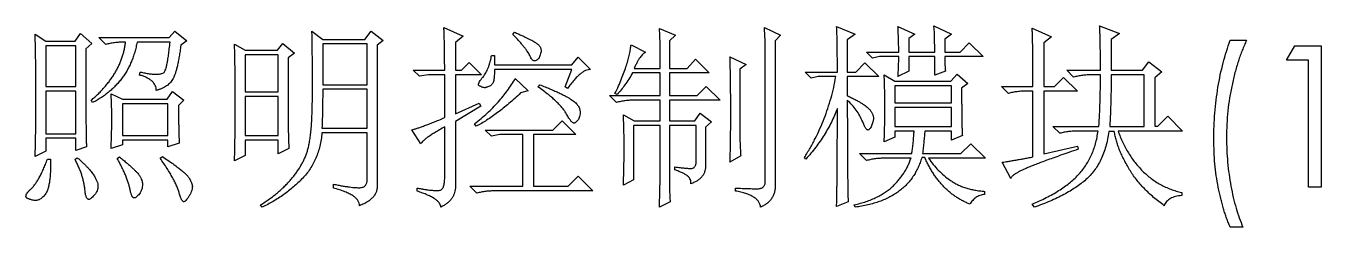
# Model space of a CAD drawing. Extents: x 216492 to 217192, y 357162 to 358262.
# Drawn here: x 217049.64 to 217081.61, y 357374.9 to 357379.88 of the extents above; entities that cross this region are included whole.
import ezdxf

# ---------------------------------------------------------------- set-up
doc = ezdxf.new("R2010")
doc.units = 0
doc.header["$MEASUREMENT"] = 0
doc.layers.add('PV-115', color=7, linetype='Continuous')

# ---------------------------------------------------------------- blocks, each defined once
blk = doc.blocks.new('Manufacturer光辉PartName智能照明控制模块Series12位ShellFrameLimitingCurrentRemarkPartTypeMinCurrent0MaxCurrent0PolesMinPower0MaxPower0LibType2DelFlgfalseUpdateDate')
at = {"layer": 'PV-115'}
for p, q in [((0.385, 8.203), (0.517, 8.359)), ((0.517, 8.359), (0.82, 8.126)), ((3.906, 8.359), (4.171, 8.158)), ((5.212, 8.158), (5.364, 8.359)), ((5.364, 8.359), (5.667, 8.131)), ((7.162, 8.449), (7.635, 8.238)), ((8.866, 8.278), (8.904, 8.335)), ((12.481, 8.43), (12.879, 8.259)), ((15.075, 8.449), (15.472, 8.259)), ((16.854, 8.475), (17.309, 8.284)), ((18.369, 8.475), (18.785, 8.29)), ((19.258, 8.494), (19.694, 8.29)), ((21.682, 8.437), (22.155, 8.225)), ((23.347, 8.494), (23.84, 8.304)), ((-2.928, 8.284), (-2.663, 8.114)), ((-2.663, 8.114), (-1.943, 8.114)), ((-1.925, 8), (-2.663, 8)), ((-2.663, 8), (-2.663, 6.992)), ((-1.943, 8.114), (-1.811, 8.302)), ((-1.925, 6.992), (-1.925, 8)), ((-1.811, 8.302), (-1.527, 8.055)), ((-1.527, 8.055), (-1.678, 7.921)), ((-1.186, 8.033), (-1.357, 8.203)), ((-1.357, 8.203), (0.385, 8.203)), ((-0.694, 8.09), (-0.732, 8.09)), ((0.404, 8.09), (-0.41, 8.09)), ((0.82, 8.126), (0.669, 8.014)), ((1.994, 8.041), (2.259, 7.889)), ((3.054, 7.889), (3.187, 8.06)), ((3.187, 8.06), (3.471, 7.814)), ((4.171, 8.158), (5.212, 8.158)), ((5.269, 8.045), (4.171, 8.045)), ((4.171, 8.045), (4.171, 7.037)), ((5.269, 7.037), (5.269, 8.045)), ((5.667, 8.131), (5.515, 8.017)), ((5.515, 8.017), (5.515, 4.557)), ((7.635, 8.238), (7.446, 8.085)), ((7.446, 8.085), (7.446, 7.396)), ((11.781, 8.027), (12.141, 7.838)), ((12.879, 8.259), (12.728, 8.126)), ((12.728, 8.126), (12.728, 7.441)), ((15.472, 8.259), (15.34, 8.126)), ((15.34, 8.126), (15.34, 4.576)), ((17.309, 8.284), (17.119, 8.151)), ((17.119, 8.151), (17.119, 7.351)), ((18.785, 8.29), (18.634, 8.178)), ((18.634, 8.178), (18.634, 7.844)), ((19.694, 8.29), (19.523, 8.16)), ((19.523, 8.16), (19.523, 7.844)), ((19.902, 7.844), (20.129, 8.072)), ((20.129, 8.072), (20.47, 7.731)), ((22.155, 8.225), (21.966, 8.071)), ((21.966, 8.071), (21.966, 6.992)), ((23.84, 8.304), (23.631, 8.153)), ((23.631, 8.153), (23.631, 7.396)), ((26.568, 8.135), (26.972, 8.135)), ((27.959, 7.641), (28.165, 8)), ((28.165, 8), (28.812, 8)), ((28.812, 8), (28.812, 4.5)), ((2.259, 7.889), (3.054, 7.889)), ((3.073, 7.776), (2.259, 7.776)), ((2.259, 7.776), (2.259, 6.857)), ((3.073, 6.857), (3.073, 7.776)), ((3.471, 7.814), (3.319, 7.701)), ((3.319, 7.701), (3.319, 6.194)), ((8.336, 7.757), (8.411, 7.757)), ((8.411, 7.757), (8.411, 7.53)), ((10.323, 7.53), (10.475, 7.72)), ((10.475, 7.72), (10.778, 7.417)), ((12.5, 7.441), (12.5, 7.726)), ((14.223, 7.729), (14.621, 7.539)), ((15.094, 4.652), (15.094, 7.86)), ((17.744, 7.693), (17.593, 7.844)), ((17.593, 7.844), (18.388, 7.844)), ((17.914, 7.731), (17.744, 7.693)), ((18.388, 7.731), (17.914, 7.731)), ((18.634, 7.844), (19.277, 7.844)), ((19.277, 7.731), (18.634, 7.731)), ((18.634, 7.731), (18.634, 7.371)), ((19.277, 7.276), (19.277, 7.731)), ((19.523, 7.844), (19.902, 7.844)), ((20.47, 7.731), (19.523, 7.731)), ((6.556, 7.244), (6.405, 7.396)), ((6.405, 7.396), (7.181, 7.396)), ((7.446, 7.396), (7.597, 7.396)), ((7.597, 7.396), (7.787, 7.585)), ((7.787, 7.585), (8.09, 7.282)), ((8.411, 7.53), (10.323, 7.53)), ((10.323, 7.417), (8.411, 7.417)), ((10.153, 6.981), (10.323, 7.417)), ((11.857, 7.441), (12.5, 7.441)), ((12.728, 7.441), (13.163, 7.441)), ((13.163, 7.441), (13.371, 7.668)), ((13.371, 7.668), (13.712, 7.327)), ((14.621, 7.539), (14.469, 7.425)), ((14.469, 7.425), (14.469, 5.675)), ((17.328, 7.351), (17.555, 7.578)), ((17.555, 7.578), (17.895, 7.237)), ((18.634, 7.371), (18.369, 7.239)), ((19.542, 7.371), (19.277, 7.276)), ((22.533, 7.396), (23.366, 7.396)), ((22.704, 7.225), (22.533, 7.396)), ((23.631, 7.396), (24.408, 7.396)), ((24.408, 7.396), (24.559, 7.604)), ((24.559, 7.604), (24.881, 7.357)), ((24.881, 7.357), (24.71, 7.203)), ((28.498, 7.641), (27.959, 7.641)), ((28.498, 4.5), (28.498, 7.641)), ((-0.353, 7.276), (-0.334, 7.351)), ((4.171, 7.037), (5.269, 7.037)), ((6.783, 7.282), (6.556, 7.244)), ((7.181, 7.282), (6.783, 7.282)), ((7.181, 6.222), (7.181, 7.282)), ((8.09, 7.282), (7.446, 7.282)), ((7.446, 7.282), (7.446, 6.317)), ((8.923, 7.187), (9.244, 6.888)), ((9.49, 6.98), (9.528, 7.036)), ((12.5, 7.327), (11.819, 7.327)), ((12.5, 6.767), (12.5, 7.327)), ((13.712, 7.327), (12.728, 7.327)), ((12.728, 7.327), (12.728, 6.767)), ((16.23, 7.199), (16.078, 7.351)), ((16.078, 7.351), (16.873, 7.351)), ((16.4, 7.237), (16.23, 7.199)), ((16.835, 7.237), (16.4, 7.237)), ((17.119, 7.351), (17.328, 7.351)), ((17.895, 7.237), (17.119, 7.237)), ((17.119, 7.237), (17.119, 6.765)), ((18.028, 7.278), (18.293, 7.126)), ((18.293, 7.126), (19.675, 7.126)), ((19.675, 7.126), (19.826, 7.297)), ((19.826, 7.297), (20.091, 7.07)), ((20.091, 7.07), (19.94, 6.955)), ((22.231, 6.992), (22.458, 7.219)), ((22.458, 7.219), (22.798, 6.878)), ((23.366, 7.282), (23.158, 7.282)), ((24.445, 7.282), (23.631, 7.282)), ((24.445, 6.005), (24.445, 7.282)), ((24.71, 7.203), (24.71, 6.007)), ((-2.663, 6.992), (-1.925, 6.992)), ((-1.925, 6.878), (-2.663, 6.878)), ((-2.663, 6.878), (-2.663, 5.825)), ((-1.925, 5.825), (-1.925, 6.878)), ((-1.054, 6.81), (-0.77, 6.678)), ((0.328, 6.678), (0.461, 6.867)), ((0.461, 6.867), (0.745, 6.658)), ((2.259, 6.857), (3.073, 6.857)), ((3.073, 6.744), (2.259, 6.744)), ((2.259, 6.744), (2.259, 5.78)), ((3.073, 5.78), (3.073, 6.744)), ((5.269, 6.923), (4.171, 6.923)), ((5.269, 5.96), (5.269, 6.923)), ((9.244, 6.888), (9.055, 6.832)), ((10.21, 6.943), (10.153, 6.981)), ((11.421, 6.597), (11.251, 6.767)), ((11.251, 6.767), (12.5, 6.767)), ((11.44, 6.797), (11.383, 6.816)), ((12.728, 6.767), (13.409, 6.767)), ((13.409, 6.767), (13.636, 6.995)), ((13.636, 6.995), (13.977, 6.654)), ((19.694, 7.013), (18.293, 7.013)), ((18.293, 7.013), (18.293, 6.588)), ((19.694, 6.588), (19.694, 7.013)), ((20.924, 6.992), (21.7, 6.992)), ((21.095, 6.821), (20.924, 6.992)), ((21.7, 6.878), (21.549, 6.878)), ((21.7, 5.25), (21.7, 6.878)), ((21.966, 6.992), (22.231, 6.992)), ((22.798, 6.878), (21.966, 6.878)), ((21.966, 6.878), (21.966, 5.326)), ((-1.508, 6.594), (-1.546, 6.651)), ((-0.77, 6.678), (0.328, 6.678)), ((0.347, 6.564), (-0.77, 6.564)), ((-0.77, 6.564), (-0.77, 5.78)), ((0.347, 5.78), (0.347, 6.564)), ((0.745, 6.658), (0.612, 6.522)), ((7.446, 6.317), (8.033, 6.582)), ((8.071, 6.506), (7.446, 6.127)), ((8.033, 6.582), (8.071, 6.506)), ((12.5, 6.654), (11.876, 6.654)), ((12.5, 6.139), (12.5, 6.654)), ((13.977, 6.654), (12.728, 6.654)), ((12.728, 6.654), (12.728, 6.139)), ((18.293, 6.588), (19.694, 6.588)), ((19.694, 6.474), (18.293, 6.474)), ((18.293, 6.474), (18.293, 6.005)), ((19.694, 6.005), (19.694, 6.474)), ((7.446, 6.127), (7.446, 4.48)), ((9.85, 5.915), (10.077, 6.142)), ((10.077, 6.142), (10.418, 5.801)), ((11.592, 6.291), (11.857, 6.139)), ((11.857, 6.139), (12.5, 6.139)), ((12.728, 6.139), (13.352, 6.139)), ((13.352, 6.139), (13.485, 6.329)), ((13.485, 6.329), (13.769, 6.12)), ((13.769, 6.12), (13.617, 5.988)), ((24.786, 6.007), (25.032, 6.258)), ((25.032, 6.258), (25.392, 5.891)), ((-2.663, 5.825), (-1.925, 5.825)), ((-0.77, 5.78), (0.347, 5.78)), ((2.259, 5.78), (3.073, 5.78)), ((4.152, 5.96), (5.269, 5.96)), ((5.269, 5.846), (4.152, 5.846)), ((5.269, 4.689), (5.269, 5.846)), ((6.594, 5.578), (6.367, 5.919)), ((7.181, 4.707), (7.181, 5.995)), ((7.957, 6.01), (7.919, 6.066)), ((8.336, 5.763), (8.184, 5.915)), ((8.184, 5.915), (9.85, 5.915)), ((8.544, 5.801), (8.336, 5.763)), ((9.112, 5.801), (8.544, 5.801)), ((9.112, 4.524), (9.112, 5.801)), ((10.418, 5.801), (9.377, 5.801)), ((9.377, 5.801), (9.377, 4.524)), ((12.5, 6.026), (11.838, 6.026)), ((11.838, 6.026), (11.838, 4.682)), ((12.5, 4.844), (12.5, 6.026)), ((13.39, 6.026), (12.728, 6.026)), ((12.728, 6.026), (12.728, 4.711)), ((13.39, 5.155), (13.39, 6.026)), ((13.617, 5.988), (13.617, 5.06)), ((18.293, 6.005), (19.694, 6.005)), ((18.766, 5.891), (18.293, 5.891)), ((18.293, 5.891), (18.293, 5.74)), ((19.694, 5.891), (19.031, 5.891)), ((19.694, 5.664), (19.694, 5.891)), ((19.959, 5.777), (19.694, 5.664)), ((22.363, 5.834), (22.193, 6.005)), ((22.193, 6.005), (23.328, 6.005)), ((23.31, 5.891), (22.817, 5.891)), ((23.707, 5.881), (23.575, 5.881)), ((23.594, 6.005), (24.445, 6.005)), ((25.392, 5.891), (23.802, 5.891)), ((24.71, 6.007), (24.786, 6.007)), ((-1.925, 5.712), (-2.663, 5.712)), ((-2.663, 5.712), (-2.663, 5.39)), ((-1.925, 5.409), (-1.925, 5.712)), ((-1.659, 5.503), (-1.925, 5.409)), ((-0.77, 5.553), (-1.054, 5.458)), ((0.347, 5.667), (-0.77, 5.667)), ((-0.77, 5.667), (-0.77, 5.553)), ((0.347, 5.496), (0.347, 5.667)), ((0.631, 5.591), (0.347, 5.496)), ((3.073, 5.667), (2.259, 5.667)), ((2.259, 5.667), (2.259, 5.288)), ((3.073, 5.326), (3.073, 5.667)), ((3.338, 5.458), (3.073, 5.326)), ((18.293, 5.74), (18.028, 5.626)), ((19.921, 5.332), (20.167, 5.578)), ((20.167, 5.578), (20.527, 5.218)), ((21.966, 5.326), (22.798, 5.515)), ((22.798, 5.515), (22.817, 5.44)), ((-2.663, 5.39), (-2.928, 5.257)), ((-2.625, 5.193), (-2.549, 5.193)), ((-1.943, 5.193), (-1.887, 5.231)), ((-0.902, 5.212), (-0.845, 5.25)), ((0.158, 5.22), (0.215, 5.258)), ((2.259, 5.288), (1.994, 5.156)), ((14.488, 5.275), (14.223, 5.123)), ((16.097, 5.197), (16.059, 5.235)), ((17.593, 5.161), (17.422, 5.332)), ((17.422, 5.332), (18.709, 5.332)), ((18.691, 5.218), (18.047, 5.218)), ((19.031, 5.237), (18.956, 5.237)), ((18.975, 5.332), (19.921, 5.332)), ((20.527, 5.218), (19.126, 5.218)), ((21.151, 4.72), (20.943, 5.118)), ((12.86, 4.928), (12.86, 5.003)), ((4.436, 4.48), (4.436, 4.575)), ((6.499, 4.404), (6.499, 4.48)), ((7.976, 4.353), (7.806, 4.524)), ((7.806, 4.524), (9.112, 4.524)), ((9.377, 4.524), (10.229, 4.524)), ((10.229, 4.524), (10.475, 4.77)), ((10.475, 4.77), (10.834, 4.41)), ((11.838, 4.682), (11.592, 4.549)), ((14.356, 4.405), (14.356, 4.481)), ((28.812, 4.5), (28.498, 4.5)), ((10.834, 4.41), (8.43, 4.41)), ((20.508, 4.398), (20.508, 4.324)), ((25.373, 4.368), (25.373, 4.292)), ((2.676, 4.006), (2.638, 4.063)), ((12.746, 4.14), (12.481, 4.006)), ((17.138, 4.139), (16.854, 4.025)), ((17.309, 4.006), (17.29, 4.062)), ((21.738, 4.006), (21.682, 4.083)), ((26.882, 3.513), (26.568, 3.513))]:
    blk.add_line(p, q, dxfattribs=at)
for points, knots in [([(2.638, 4.063), (2.675, 4.087), (2.748, 4.134), (2.854, 4.208), (2.956, 4.284), (3.052, 4.361), (3.142, 4.441), (3.229, 4.522), (3.31, 4.605), (3.385, 4.69), (3.456, 4.775), (3.52, 4.862), (3.58, 4.949), (3.635, 5.036), (3.682, 5.125), (3.725, 5.214), (3.761, 5.303), (3.794, 5.396), (3.821, 5.497), (3.845, 5.61), (3.865, 5.74), (3.881, 5.886), (3.894, 6.047), (3.905, 6.224), (3.912, 6.416), (3.919, 6.839), (3.921, 7.488), (3.911, 8.068), (3.906, 8.359)], [0, 0, 0, 0, 0.027708, 0.054932, 0.081376, 0.107187, 0.132381, 0.15722, 0.181426, 0.205253, 0.228521, 0.251204, 0.27329, 0.294858, 0.315892, 0.336458, 0.356755, 0.376687, 0.397999, 0.422317, 0.449827, 0.480587, 0.514345, 0.551431, 0.591858, 0.635499, 0.817227, 1, 1, 1, 1]), ([(7.181, 7.396), (7.181, 7.451), (7.181, 7.56), (7.179, 7.717), (7.178, 7.864), (7.176, 8), (7.173, 8.127), (7.171, 8.243), (7.166, 8.349), (7.163, 8.417), (7.162, 8.449)], [0, 0, 0, 0, 0.15908, 0.308183, 0.447301, 0.57711, 0.697615, 0.808138, 0.908724, 1, 1, 1, 1]), ([(8.904, 8.335), (8.935, 8.321), (8.996, 8.294), (9.084, 8.255), (9.164, 8.218), (9.235, 8.183), (9.298, 8.151), (9.354, 8.121), (9.401, 8.094), (9.441, 8.068), (9.475, 8.044), (9.503, 8.017), (9.526, 7.991), (9.543, 7.962), (9.554, 7.932), (9.561, 7.901), (9.561, 7.868), (9.555, 7.826), (9.543, 7.778), (9.526, 7.728), (9.506, 7.69), (9.477, 7.658), (9.441, 7.633), (9.409, 7.627), (9.396, 7.625)], [0, 0, 0, 0, 0.089591, 0.172145, 0.24737, 0.315835, 0.376754, 0.430964, 0.478211, 0.518335, 0.553654, 0.586055, 0.615997, 0.64463, 0.671719, 0.698197, 0.725928, 0.754485, 0.808572, 0.853371, 0.889784, 0.918815, 0.964624, 1, 1, 1, 1]), ([(12.5, 7.726), (12.5, 7.763), (12.501, 7.835), (12.499, 7.939), (12.498, 8.037), (12.496, 8.128), (12.493, 8.213), (12.49, 8.291), (12.486, 8.362), (12.483, 8.408), (12.481, 8.43)], [0, 0, 0, 0, 0.157281, 0.305617, 0.443999, 0.574437, 0.693958, 0.805519, 0.907231, 1, 1, 1, 1]), ([(15.094, 7.86), (15.093, 7.96), (15.091, 8.156), (15.08, 8.352), (15.075, 8.449)], [0, 0, 0, 0, 0.507488, 1, 1, 1, 1]), ([(16.873, 7.351), (16.873, 7.419), (16.874, 7.55), (16.872, 7.737), (16.871, 7.905), (16.869, 8.054), (16.866, 8.185), (16.863, 8.298), (16.859, 8.393), (16.856, 8.449), (16.854, 8.475)], [0, 0, 0, 0, 0.182733, 0.348632, 0.498317, 0.63117, 0.747822, 0.848263, 0.93254, 1, 1, 1, 1]), ([(18.388, 7.844), (18.387, 7.89), (18.387, 7.986), (18.383, 8.136), (18.377, 8.301), (18.372, 8.415), (18.369, 8.475)], [0, 0, 0, 0, 0.216802, 0.455891, 0.716191, 1, 1, 1, 1]), ([(19.277, 7.844), (19.276, 7.951), (19.275, 8.168), (19.264, 8.384), (19.258, 8.494)], [0, 0, 0, 0, 0.493323, 1, 1, 1, 1]), ([(21.7, 6.992), (21.7, 7.037), (21.7, 7.124), (21.701, 7.253), (21.7, 7.375), (21.699, 7.492), (21.698, 7.603), (21.698, 7.708), (21.697, 7.807), (21.696, 7.9), (21.694, 7.987), (21.693, 8.069), (21.691, 8.145), (21.69, 8.215), (21.688, 8.279), (21.686, 8.337), (21.684, 8.389), (21.682, 8.421), (21.682, 8.437)], [0, 0, 0, 0, 0.0931435, 0.1819209, 0.2668187, 0.3473505, 0.4240014, 0.4967714, 0.5651754, 0.6297039, 0.690352, 0.7466346, 0.7990368, 0.8475587, 0.8917289, 0.9320203, 0.9679489, 1, 1, 1, 1]), ([(23.366, 7.396), (23.366, 7.454), (23.367, 7.567), (23.365, 7.731), (23.364, 7.884), (23.362, 8.026), (23.359, 8.158), (23.356, 8.28), (23.352, 8.39), (23.349, 8.46), (23.347, 8.494)], [0, 0, 0, 0, 0.158966, 0.308362, 0.447543, 0.577795, 0.697845, 0.808321, 0.908626, 1, 1, 1, 1]), ([(-2.928, 5.257), (-2.926, 5.295), (-2.923, 5.378), (-2.919, 5.512), (-2.917, 5.666), (-2.913, 5.84), (-2.911, 6.035), (-2.91, 6.249), (-2.908, 6.483), (-2.909, 6.731), (-2.908, 6.98), (-2.91, 7.218), (-2.911, 7.438), (-2.913, 7.641), (-2.917, 7.827), (-2.919, 7.995), (-2.923, 8.145), (-2.926, 8.24), (-2.928, 8.284)], [0, 0, 0, 0, 0.037778, 0.082038, 0.133001, 0.190448, 0.254608, 0.325483, 0.402843, 0.486686, 0.570993, 0.649742, 0.72247, 0.78964, 0.850793, 0.906387, 0.955972, 1, 1, 1, 1]), ([(-1.546, 6.651), (-1.515, 6.678), (-1.454, 6.731), (-1.367, 6.813), (-1.285, 6.896), (-1.209, 6.982), (-1.137, 7.067), (-1.071, 7.154), (-1.01, 7.243), (-0.954, 7.332), (-0.903, 7.422), (-0.858, 7.514), (-0.817, 7.607), (-0.783, 7.701), (-0.752, 7.797), (-0.728, 7.893), (-0.708, 7.991), (-0.699, 8.057), (-0.694, 8.09)], [0, 0, 0, 0, 0.071619, 0.1414, 0.209706, 0.276364, 0.341453, 0.405142, 0.467814, 0.52925, 0.589718, 0.649575, 0.708426, 0.76735, 0.825342, 0.883615, 0.941651, 1, 1, 1, 1]), ([(-0.41, 8.09), (-0.419, 8.048), (-0.435, 7.965), (-0.468, 7.844), (-0.505, 7.726), (-0.548, 7.613), (-0.597, 7.504), (-0.652, 7.4), (-0.712, 7.3), (-0.778, 7.204), (-0.849, 7.112), (-0.927, 7.025), (-1.01, 6.942), (-1.098, 6.864), (-1.193, 6.79), (-1.292, 6.72), (-1.397, 6.654), (-1.471, 6.614), (-1.508, 6.594)], [0, 0, 0, 0, 0.066607, 0.131767, 0.195542, 0.258341, 0.320247, 0.381142, 0.441881, 0.501853, 0.562286, 0.622621, 0.683364, 0.744728, 0.806694, 0.869912, 0.934346, 1, 1, 1, 1]), ([(-0.732, 8.09), (-0.772, 8.089), (-0.851, 8.088), (-0.967, 8.077), (-1.079, 8.059), (-1.151, 8.042), (-1.186, 8.033)], [0, 0, 0, 0, 0.26277, 0.515778, 0.761809, 1, 1, 1, 1]), ([(0.063, 7.295), (0.094, 7.297), (0.154, 7.303), (0.228, 7.317), (0.269, 7.356), (0.288, 7.4), (0.309, 7.463), (0.328, 7.547), (0.347, 7.653), (0.367, 7.78), (0.386, 7.928), (0.398, 8.033), (0.404, 8.09)], [0, 0, 0, 0, 0.096229, 0.190683, 0.220931, 0.268914, 0.337001, 0.426498, 0.537118, 0.669893, 0.824196, 1, 1, 1, 1]), ([(0.669, 8.014), (0.663, 7.966), (0.65, 7.873), (0.631, 7.739), (0.607, 7.618), (0.586, 7.509), (0.561, 7.412), (0.536, 7.327), (0.51, 7.254), (0.482, 7.191), (0.449, 7.138), (0.412, 7.09), (0.369, 7.046), (0.319, 7.007), (0.264, 6.972), (0.202, 6.943), (0.135, 6.916), (0.088, 6.904), (0.063, 6.897)], [0, 0, 0, 0, 0.106598, 0.204681, 0.294463, 0.37573, 0.448384, 0.512807, 0.569312, 0.617714, 0.661912, 0.705909, 0.750294, 0.795724, 0.843435, 0.892736, 0.944763, 1, 1, 1, 1]), ([(1.994, 5.156), (1.995, 5.205), (1.998, 5.306), (2.003, 5.463), (2.005, 5.629), (2.008, 5.806), (2.01, 5.992), (2.011, 6.189), (2.013, 6.395), (2.013, 6.608), (2.013, 6.821), (2.011, 7.026), (2.01, 7.221), (2.008, 7.405), (2.005, 7.579), (2.003, 7.742), (1.998, 7.895), (1.995, 7.993), (1.994, 8.041)], [0, 0, 0, 0, 0.051047, 0.1052516, 0.1630895, 0.2243287, 0.288966, 0.3570027, 0.428684, 0.5035224, 0.5783609, 0.6495562, 0.717107, 0.7810154, 0.8412827, 0.8979059, 0.9506531, 1, 1, 1, 1]), ([(9.282, 7.76), (9.273, 7.776), (9.254, 7.812), (9.22, 7.866), (9.178, 7.925), (9.129, 7.987), (9.074, 8.054), (9.01, 8.125), (8.942, 8.201), (8.892, 8.251), (8.866, 8.278)], [0, 0, 0, 0, 0.085146, 0.181967, 0.289004, 0.407373, 0.538052, 0.680246, 0.834242, 1, 1, 1, 1]), ([(11.383, 6.816), (11.414, 6.88), (11.472, 7.003), (11.548, 7.185), (11.613, 7.354), (11.667, 7.511), (11.71, 7.657), (11.743, 7.791), (11.768, 7.913), (11.777, 7.991), (11.781, 8.027)], [0, 0, 0, 0, 0.165811, 0.319126, 0.461041, 0.590523, 0.709176, 0.816316, 0.913364, 1, 1, 1, 1]), ([(26.165, 5.682), (26.166, 5.792), (26.168, 6.01), (26.188, 6.335), (26.22, 6.656), (26.265, 6.97), (26.322, 7.278), (26.392, 7.574), (26.472, 7.86), (26.537, 8.044), (26.568, 8.135)], [0, 0, 0, 0, 0.131664, 0.262136, 0.390776, 0.518632, 0.643982, 0.765918, 0.884434, 1, 1, 1, 1]), ([(26.972, 8.135), (26.954, 8.095), (26.916, 8.013), (26.865, 7.887), (26.815, 7.757), (26.77, 7.621), (26.726, 7.48), (26.685, 7.334), (26.647, 7.184), (26.601, 6.976), (26.551, 6.711), (26.509, 6.388), (26.483, 6.059), (26.48, 5.838), (26.479, 5.727)], [0, 0, 0, 0, 0.053473, 0.108577, 0.164847, 0.222508, 0.282149, 0.343289, 0.405779, 0.470211, 0.600937, 0.732284, 0.865466, 1, 1, 1, 1]), ([(-1.678, 7.921), (-1.678, 7.834), (-1.678, 7.665), (-1.679, 7.418), (-1.678, 7.186), (-1.677, 6.968), (-1.676, 6.765), (-1.676, 6.577), (-1.675, 6.404), (-1.674, 6.246), (-1.672, 6.102), (-1.671, 5.973), (-1.669, 5.859), (-1.668, 5.759), (-1.666, 5.674), (-1.664, 5.604), (-1.662, 5.549), (-1.66, 5.517), (-1.659, 5.503)], [0, 0, 0, 0, 0.108138, 0.210189, 0.306441, 0.396315, 0.480101, 0.557799, 0.629409, 0.694932, 0.754368, 0.807716, 0.854975, 0.896147, 0.931238, 0.960243, 0.983162, 1, 1, 1, 1]), ([(8.127, 7.227), (8.14, 7.244), (8.165, 7.277), (8.199, 7.332), (8.229, 7.391), (8.256, 7.455), (8.281, 7.524), (8.302, 7.598), (8.322, 7.676), (8.331, 7.73), (8.336, 7.757)], [0, 0, 0, 0, 0.107223, 0.218807, 0.333779, 0.454403, 0.581188, 0.714575, 0.853756, 1, 1, 1, 1]), ([(9.396, 7.625), (9.386, 7.627), (9.364, 7.632), (9.335, 7.661), (9.307, 7.704), (9.291, 7.74), (9.282, 7.76)], [0, 0, 0, 0, 0.1594512, 0.3677773, 0.643109, 1, 1, 1, 1]), ([(12.141, 7.838), (12.129, 7.832), (12.105, 7.82), (12.071, 7.791), (12.036, 7.754), (12.001, 7.709), (11.966, 7.654), (11.929, 7.591), (11.893, 7.519), (11.869, 7.467), (11.857, 7.441)], [0, 0, 0, 0, 0.077676, 0.164907, 0.266653, 0.381202, 0.511467, 0.65807, 0.820809, 1, 1, 1, 1]), ([(14.223, 5.123), (14.224, 5.159), (14.227, 5.234), (14.232, 5.354), (14.234, 5.488), (14.237, 5.634), (14.239, 5.795), (14.24, 5.968), (14.242, 6.155), (14.242, 6.351), (14.242, 6.55), (14.24, 6.744), (14.239, 6.929), (14.237, 7.106), (14.234, 7.274), (14.232, 7.433), (14.227, 7.584), (14.224, 7.682), (14.223, 7.729)], [0, 0, 0, 0, 0.040918, 0.086944, 0.138063, 0.194561, 0.255896, 0.322339, 0.394161, 0.470823, 0.548561, 0.622805, 0.694089, 0.761879, 0.826177, 0.887516, 0.945371, 1, 1, 1, 1]), ([(18.369, 7.239), (18.372, 7.277), (18.378, 7.356), (18.383, 7.477), (18.387, 7.602), (18.387, 7.687), (18.388, 7.731)], [0, 0, 0, 0, 0.235428, 0.481884, 0.735292, 1, 1, 1, 1]), ([(19.523, 7.731), (19.524, 7.697), (19.524, 7.633), (19.528, 7.539), (19.533, 7.452), (19.539, 7.397), (19.542, 7.371)], [0, 0, 0, 0, 0.278236, 0.539117, 0.778921, 1, 1, 1, 1]), ([(8.411, 7.417), (8.411, 7.39), (8.411, 7.338), (8.407, 7.265), (8.402, 7.201), (8.394, 7.144), (8.382, 7.095), (8.358, 7.054), (8.328, 7.021), (8.289, 7), (8.251, 6.984), (8.217, 6.973), (8.19, 6.964), (8.173, 6.963), (8.165, 6.962)], [0, 0, 0, 0, 0.138278, 0.261186, 0.37244, 0.468856, 0.553008, 0.629882, 0.704066, 0.780513, 0.85313, 0.913434, 0.962879, 1, 1, 1, 1]), ([(10.778, 7.417), (10.758, 7.415), (10.716, 7.411), (10.653, 7.387), (10.587, 7.35), (10.518, 7.296), (10.446, 7.23), (10.369, 7.148), (10.289, 7.051), (10.237, 6.981), (10.21, 6.943)], [0, 0, 0, 0, 0.078095, 0.164103, 0.26358, 0.376782, 0.50663, 0.653364, 0.817661, 1, 1, 1, 1]), ([(0.063, 6.897), (0.062, 6.919), (0.06, 6.961), (0.039, 7.022), (0.005, 7.077), (-0.041, 7.128), (-0.101, 7.172), (-0.173, 7.213), (-0.259, 7.247), (-0.321, 7.266), (-0.353, 7.276)], [0, 0, 0, 0, 0.105545, 0.208838, 0.31296, 0.423288, 0.545176, 0.680607, 0.831719, 1, 1, 1, 1]), ([(-0.334, 7.351), (-0.295, 7.343), (-0.222, 7.327), (-0.116, 7.308), (-0.023, 7.297), (0.036, 7.295), (0.063, 7.295)], [0, 0, 0, 0, 0.29736, 0.562669, 0.797655, 1, 1, 1, 1]), ([(7.919, 6.066), (7.973, 6.109), (8.079, 6.195), (8.23, 6.33), (8.371, 6.466), (8.501, 6.606), (8.622, 6.747), (8.732, 6.891), (8.833, 7.037), (8.893, 7.137), (8.923, 7.187)], [0, 0, 0, 0, 0.137195, 0.27067, 0.400013, 0.526144, 0.648642, 0.768208, 0.885088, 1, 1, 1, 1]), ([(8.014, 7.038), (8.016, 7.049), (8.02, 7.076), (8.045, 7.118), (8.08, 7.171), (8.11, 7.207), (8.127, 7.227)], [0, 0, 0, 0, 0.1507012, 0.3652967, 0.6453866, 1, 1, 1, 1]), ([(8.165, 6.962), (8.151, 6.964), (8.118, 6.968), (8.079, 6.986), (8.048, 7.003), (8.03, 7.015), (8.017, 7.026), (8.015, 7.035), (8.014, 7.038)], [0, 0, 0, 0, 0.246866, 0.56576, 0.726751, 0.853042, 0.94063, 1, 1, 1, 1]), ([(9.528, 7.036), (9.574, 7.018), (9.661, 6.983), (9.786, 6.932), (9.9, 6.881), (10.003, 6.836), (10.095, 6.791), (10.174, 6.749), (10.244, 6.711), (10.303, 6.674), (10.353, 6.639), (10.396, 6.604), (10.432, 6.568), (10.463, 6.532), (10.487, 6.495), (10.506, 6.459), (10.517, 6.421), (10.524, 6.373), (10.523, 6.316), (10.515, 6.255), (10.496, 6.202), (10.467, 6.16), (10.437, 6.13), (10.414, 6.106), (10.396, 6.091), (10.384, 6.087), (10.38, 6.085)], [0, 0, 0, 0, 0.092599, 0.178379, 0.25671, 0.328072, 0.392048, 0.4491, 0.499255, 0.542256, 0.580352, 0.615282, 0.647538, 0.677081, 0.704595, 0.730342, 0.75486, 0.778598, 0.822441, 0.861398, 0.895867, 0.92805, 0.955937, 0.97692, 0.991447, 1, 1, 1, 1]), ([(11.819, 7.327), (11.788, 7.275), (11.728, 7.176), (11.633, 7.036), (11.539, 6.91), (11.472, 6.834), (11.44, 6.797)], [0, 0, 0, 0, 0.276476, 0.534903, 0.775844, 1, 1, 1, 1]), ([(16.059, 5.235), (16.107, 5.312), (16.202, 5.467), (16.329, 5.706), (16.446, 5.949), (16.548, 6.197), (16.64, 6.45), (16.718, 6.708), (16.785, 6.97), (16.819, 7.148), (16.835, 7.237)], [0, 0, 0, 0, 0.126009, 0.25155, 0.3759, 0.500242, 0.624405, 0.749189, 0.873971, 1, 1, 1, 1]), ([(18.028, 5.626), (18.031, 5.708), (18.037, 5.864), (18.042, 6.088), (18.046, 6.291), (18.048, 6.479), (18.046, 6.663), (18.042, 6.855), (18.037, 7.062), (18.031, 7.204), (18.028, 7.278)], [0, 0, 0, 0, 0.148597, 0.28442, 0.407065, 0.516965, 0.624744, 0.74145, 0.866244, 1, 1, 1, 1]), ([(23.158, 7.282), (23.118, 7.281), (23.039, 7.28), (22.923, 7.269), (22.811, 7.251), (22.739, 7.234), (22.704, 7.225)], [0, 0, 0, 0, 0.2627696, 0.5157777, 0.761809, 1, 1, 1, 1]), ([(23.328, 6.005), (23.334, 6.101), (23.347, 6.301), (23.358, 6.611), (23.365, 6.94), (23.366, 7.166), (23.366, 7.282)], [0, 0, 0, 0, 0.227462, 0.470081, 0.727388, 1, 1, 1, 1]), ([(23.631, 7.282), (23.631, 7.173), (23.63, 6.957), (23.623, 6.635), (23.612, 6.318), (23.599, 6.109), (23.594, 6.005)], [0, 0, 0, 0, 0.255616, 0.507447, 0.755553, 1, 1, 1, 1]), ([(-1.054, 5.458), (-1.051, 5.524), (-1.045, 5.651), (-1.04, 5.837), (-1.036, 6.013), (-1.034, 6.232), (-1.038, 6.497), (-1.048, 6.706), (-1.054, 6.81)], [0, 0, 0, 0, 0.145291, 0.282734, 0.412365, 0.534716, 0.769588, 1, 1, 1, 1]), ([(4.171, 6.923), (4.171, 6.839), (4.17, 6.674), (4.166, 6.43), (4.161, 6.192), (4.155, 6.037), (4.152, 5.96)], [0, 0, 0, 0, 0.26049, 0.514453, 0.760456, 1, 1, 1, 1]), ([(9.055, 6.832), (9.007, 6.787), (8.912, 6.698), (8.769, 6.571), (8.628, 6.454), (8.49, 6.347), (8.354, 6.248), (8.22, 6.159), (8.089, 6.079), (8, 6.032), (7.957, 6.01)], [0, 0, 0, 0, 0.144542, 0.28313, 0.416248, 0.543311, 0.665181, 0.782022, 0.893322, 1, 1, 1, 1]), ([(10.191, 6.309), (10.177, 6.333), (10.146, 6.384), (10.089, 6.459), (10.02, 6.538), (9.938, 6.62), (9.844, 6.706), (9.737, 6.794), (9.619, 6.887), (9.534, 6.948), (9.49, 6.98)], [0, 0, 0, 0, 0.086046, 0.181935, 0.289761, 0.408012, 0.537548, 0.67971, 0.83362, 1, 1, 1, 1]), ([(17.119, 6.765), (17.154, 6.748), (17.22, 6.716), (17.314, 6.669), (17.396, 6.623), (17.469, 6.581), (17.531, 6.54), (17.583, 6.503), (17.626, 6.47), (17.666, 6.427), (17.704, 6.376), (17.738, 6.317), (17.759, 6.257), (17.762, 6.217), (17.763, 6.198)], [0, 0, 0, 0, 0.1283754, 0.2448878, 0.3499677, 0.4440116, 0.5257923, 0.5967893, 0.6572126, 0.7068636, 0.7915715, 0.8673317, 0.9356561, 1, 1, 1, 1]), ([(19.94, 6.955), (19.94, 6.916), (19.94, 6.839), (19.94, 6.727), (19.941, 6.621), (19.941, 6.52), (19.942, 6.426), (19.943, 6.337), (19.943, 6.255), (19.945, 6.178), (19.946, 6.108), (19.948, 6.043), (19.949, 5.984), (19.95, 5.931), (19.952, 5.884), (19.955, 5.843), (19.957, 5.808), (19.958, 5.787), (19.959, 5.777)], [0, 0, 0, 0, 0.100567, 0.195778, 0.285636, 0.370733, 0.45107, 0.526051, 0.596272, 0.661146, 0.72126, 0.776019, 0.826019, 0.870666, 0.910575, 0.94573, 0.975537, 1, 1, 1, 1]), ([(21.549, 6.878), (21.509, 6.878), (21.43, 6.876), (21.314, 6.866), (21.202, 6.848), (21.13, 6.83), (21.095, 6.821)], [0, 0, 0, 0, 0.26277, 0.515778, 0.761809, 1, 1, 1, 1]), ([(0.612, 6.522), (0.612, 6.466), (0.612, 6.359), (0.614, 6.206), (0.615, 6.068), (0.617, 5.944), (0.62, 5.835), (0.622, 5.741), (0.626, 5.661), (0.63, 5.613), (0.631, 5.591)], [0, 0, 0, 0, 0.179901, 0.344002, 0.493049, 0.625548, 0.743012, 0.843922, 0.929851, 1, 1, 1, 1]), ([(11.876, 6.654), (11.835, 6.653), (11.756, 6.652), (11.64, 6.641), (11.529, 6.623), (11.457, 6.606), (11.421, 6.597)], [0, 0, 0, 0, 0.26277, 0.515778, 0.761809, 1, 1, 1, 1]), ([(16.873, 6.444), (16.85, 6.387), (16.805, 6.275), (16.726, 6.11), (16.641, 5.948), (16.547, 5.791), (16.446, 5.637), (16.339, 5.486), (16.222, 5.339), (16.139, 5.244), (16.097, 5.197)], [0, 0, 0, 0, 0.123463, 0.246876, 0.370506, 0.494211, 0.619068, 0.74465, 0.87139, 1, 1, 1, 1]), ([(16.854, 4.025), (16.855, 4.054), (16.857, 4.113), (16.859, 4.206), (16.861, 4.309), (16.863, 4.42), (16.864, 4.54), (16.866, 4.669), (16.867, 4.807), (16.868, 4.954), (16.87, 5.11), (16.87, 5.274), (16.871, 5.447), (16.872, 5.63), (16.873, 5.82), (16.873, 6.02), (16.873, 6.229), (16.873, 6.371), (16.873, 6.444)], [0, 0, 0, 0, 0.035091, 0.073661, 0.115999, 0.162105, 0.211685, 0.265034, 0.322152, 0.382748, 0.447114, 0.515246, 0.586858, 0.662239, 0.741098, 0.823727, 0.910124, 1, 1, 1, 1]), ([(17.498, 6.122), (17.474, 6.172), (17.428, 6.27), (17.339, 6.408), (17.237, 6.536), (17.159, 6.613), (17.119, 6.652)], [0, 0, 0, 0, 0.250289, 0.497574, 0.747253, 1, 1, 1, 1]), ([(17.119, 6.652), (17.119, 6.572), (17.119, 6.415), (17.119, 6.186), (17.12, 5.968), (17.121, 5.762), (17.121, 5.566), (17.122, 5.381), (17.123, 5.207), (17.124, 5.045), (17.126, 4.893), (17.127, 4.753), (17.128, 4.623), (17.13, 4.505), (17.132, 4.398), (17.134, 4.302), (17.136, 4.217), (17.138, 4.164), (17.138, 4.139)], [0, 0, 0, 0, 0.095419, 0.186652, 0.273423, 0.355729, 0.433571, 0.507228, 0.576421, 0.640873, 0.701419, 0.757222, 0.808562, 0.855716, 0.898412, 0.936644, 0.970414, 1, 1, 1, 1]), ([(3.319, 6.194), (3.319, 6.154), (3.319, 6.078), (3.321, 5.967), (3.322, 5.864), (3.324, 5.768), (3.327, 5.68), (3.329, 5.599), (3.334, 5.526), (3.337, 5.48), (3.338, 5.458)], [0, 0, 0, 0, 0.16102, 0.311572, 0.452596, 0.582206, 0.702317, 0.811953, 0.911207, 1, 1, 1, 1]), ([(6.367, 5.919), (6.388, 5.925), (6.434, 5.936), (6.507, 5.96), (6.592, 5.99), (6.688, 6.025), (6.795, 6.066), (6.914, 6.112), (7.044, 6.164), (7.134, 6.202), (7.181, 6.222)], [0, 0, 0, 0, 0.074361, 0.163149, 0.266472, 0.38412, 0.516116, 0.663227, 0.824264, 1, 1, 1, 1]), ([(10.38, 6.085), (10.373, 6.086), (10.359, 6.088), (10.338, 6.1), (10.316, 6.117), (10.294, 6.143), (10.269, 6.174), (10.244, 6.213), (10.217, 6.258), (10.2, 6.291), (10.191, 6.309)], [0, 0, 0, 0, 0.065943, 0.141639, 0.235786, 0.345734, 0.477906, 0.628372, 0.802933, 1, 1, 1, 1]), ([(11.592, 4.549), (11.595, 4.63), (11.601, 4.789), (11.606, 5.025), (11.61, 5.253), (11.611, 5.474), (11.61, 5.688), (11.606, 5.895), (11.601, 6.096), (11.595, 6.226), (11.592, 6.291)], [0, 0, 0, 0, 0.139332, 0.274594, 0.405406, 0.532584, 0.655334, 0.774477, 0.88922, 1, 1, 1, 1]), ([(17.63, 5.915), (17.625, 5.916), (17.614, 5.917), (17.599, 5.929), (17.583, 5.945), (17.567, 5.968), (17.551, 5.998), (17.533, 6.033), (17.516, 6.076), (17.504, 6.106), (17.498, 6.122)], [0, 0, 0, 0, 0.059464, 0.128987, 0.218587, 0.327141, 0.460391, 0.616848, 0.795898, 1, 1, 1, 1]), ([(17.763, 6.198), (17.762, 6.185), (17.761, 6.157), (17.751, 6.114), (17.736, 6.067), (17.716, 6.02), (17.695, 5.976), (17.673, 5.944), (17.654, 5.92), (17.637, 5.916), (17.63, 5.915)], [0, 0, 0, 0, 0.120778, 0.257057, 0.406055, 0.573854, 0.730676, 0.850009, 0.936729, 1, 1, 1, 1]), ([(4.152, 5.846), (4.146, 5.79), (4.135, 5.681), (4.103, 5.52), (4.06, 5.368), (4.005, 5.223), (3.939, 5.084), (3.861, 4.954), (3.772, 4.83), (3.67, 4.716), (3.561, 4.608), (3.448, 4.505), (3.33, 4.408), (3.208, 4.316), (3.082, 4.229), (2.95, 4.15), (2.815, 4.074), (2.722, 4.029), (2.676, 4.006)], [0, 0, 0, 0, 0.067718, 0.13339, 0.197164, 0.259409, 0.320835, 0.382043, 0.443144, 0.504817, 0.56676, 0.628176, 0.689793, 0.751339, 0.812945, 0.874833, 0.937192, 1, 1, 1, 1]), ([(7.181, 5.995), (7.139, 5.971), (7.06, 5.925), (6.95, 5.859), (6.854, 5.798), (6.773, 5.742), (6.707, 5.694), (6.656, 5.65), (6.617, 5.614), (6.601, 5.588), (6.594, 5.578)], [0, 0, 0, 0, 0.199501, 0.377912, 0.534147, 0.669164, 0.782582, 0.875266, 0.947119, 1, 1, 1, 1]), ([(18.709, 5.332), (18.713, 5.349), (18.719, 5.384), (18.727, 5.441), (18.736, 5.502), (18.743, 5.57), (18.75, 5.642), (18.756, 5.72), (18.762, 5.804), (18.765, 5.861), (18.766, 5.891)], [0, 0, 0, 0, 0.092376, 0.193157, 0.303804, 0.42405, 0.554213, 0.692953, 0.84154, 1, 1, 1, 1]), ([(19.031, 5.891), (19.028, 5.848), (19.021, 5.76), (19.007, 5.623), (18.992, 5.48), (18.98, 5.382), (18.975, 5.332)], [0, 0, 0, 0, 0.23014, 0.473143, 0.730169, 1, 1, 1, 1]), ([(21.682, 4.083), (21.742, 4.108), (21.859, 4.158), (22.028, 4.24), (22.186, 4.324), (22.333, 4.413), (22.47, 4.505), (22.596, 4.601), (22.713, 4.7), (22.818, 4.804), (22.914, 4.913), (22.999, 5.03), (23.075, 5.154), (23.141, 5.287), (23.198, 5.427), (23.246, 5.574), (23.284, 5.73), (23.301, 5.837), (23.31, 5.891)], [0, 0, 0, 0, 0.076204, 0.149004, 0.218775, 0.286034, 0.349964, 0.411742, 0.471017, 0.52818, 0.584317, 0.640579, 0.697207, 0.754611, 0.813289, 0.873573, 0.935705, 1, 1, 1, 1]), ([(23.575, 5.881), (23.564, 5.816), (23.544, 5.691), (23.5, 5.51), (23.444, 5.342), (23.379, 5.186), (23.303, 5.042), (23.216, 4.911), (23.117, 4.793), (23.008, 4.685), (22.887, 4.588), (22.756, 4.494), (22.614, 4.403), (22.461, 4.317), (22.296, 4.233), (22.12, 4.154), (21.934, 4.077), (21.804, 4.03), (21.738, 4.006)], [0, 0, 0, 0, 0.069964, 0.136282, 0.19937, 0.259463, 0.317431, 0.373457, 0.428266, 0.482321, 0.537357, 0.594811, 0.65488, 0.717737, 0.783532, 0.852623, 0.92467, 1, 1, 1, 1]), ([(22.817, 5.891), (22.777, 5.89), (22.698, 5.889), (22.582, 5.878), (22.47, 5.86), (22.398, 5.843), (22.363, 5.834)], [0, 0, 0, 0, 0.26277, 0.515778, 0.761809, 1, 1, 1, 1]), ([(24.938, 4.044), (24.893, 4.078), (24.805, 4.143), (24.678, 4.247), (24.56, 4.354), (24.45, 4.464), (24.347, 4.576), (24.252, 4.692), (24.164, 4.811), (24.085, 4.933), (24.014, 5.055), (23.948, 5.176), (23.891, 5.297), (23.839, 5.415), (23.795, 5.533), (23.758, 5.65), (23.728, 5.765), (23.714, 5.842), (23.707, 5.881)], [0, 0, 0, 0, 0.073786, 0.145909, 0.216029, 0.284748, 0.351995, 0.417977, 0.483285, 0.547238, 0.610086, 0.670876, 0.729571, 0.786832, 0.841965, 0.896192, 0.948588, 1, 1, 1, 1]), ([(23.802, 5.891), (23.819, 5.843), (23.855, 5.747), (23.916, 5.608), (23.983, 5.475), (24.056, 5.348), (24.135, 5.227), (24.219, 5.112), (24.31, 5.003), (24.406, 4.9), (24.508, 4.804), (24.616, 4.717), (24.728, 4.637), (24.847, 4.567), (24.971, 4.504), (25.1, 4.45), (25.234, 4.403), (25.326, 4.38), (25.373, 4.368)], [0, 0, 0, 0, 0.067512, 0.133797, 0.198769, 0.262749, 0.325657, 0.387941, 0.449748, 0.511545, 0.572908, 0.633269, 0.693304, 0.753647, 0.814094, 0.874945, 0.936882, 1, 1, 1, 1]), ([(14.469, 5.675), (14.469, 5.65), (14.47, 5.595), (14.474, 5.503), (14.48, 5.395), (14.485, 5.317), (14.488, 5.275)], [0, 0, 0, 0, 0.187514, 0.415462, 0.687408, 1, 1, 1, 1]), ([(22.817, 5.44), (22.742, 5.414), (22.596, 5.364), (22.388, 5.292), (22.199, 5.224), (22.028, 5.163), (21.877, 5.106), (21.744, 5.055), (21.631, 5.01), (21.534, 4.969), (21.452, 4.931), (21.381, 4.896), (21.319, 4.862), (21.267, 4.831), (21.224, 4.802), (21.191, 4.774), (21.166, 4.748), (21.156, 4.729), (21.151, 4.72)], [0, 0, 0, 0, 0.131227, 0.251675, 0.361473, 0.460498, 0.548888, 0.62652, 0.693402, 0.7497, 0.798218, 0.8414, 0.879807, 0.912992, 0.941369, 0.965017, 0.984554, 1, 1, 1, 1]), ([(26.568, 3.513), (26.553, 3.548), (26.522, 3.621), (26.48, 3.732), (26.44, 3.849), (26.402, 3.97), (26.366, 4.096), (26.333, 4.226), (26.302, 4.361), (26.263, 4.548), (26.224, 4.787), (26.189, 5.08), (26.169, 5.379), (26.166, 5.581), (26.165, 5.682)], [0, 0, 0, 0, 0.052353, 0.106112, 0.161517, 0.218727, 0.277481, 0.338119, 0.400299, 0.464438, 0.59532, 0.728174, 0.862962, 1, 1, 1, 1]), ([(26.479, 5.727), (26.48, 5.624), (26.483, 5.421), (26.503, 5.118), (26.537, 4.82), (26.583, 4.531), (26.641, 4.252), (26.711, 3.99), (26.789, 3.744), (26.852, 3.588), (26.882, 3.513)], [0, 0, 0, 0, 0.13593, 0.269938, 0.40172, 0.532154, 0.658374, 0.778135, 0.891986, 1, 1, 1, 1]), ([(-2.549, 5.193), (-2.548, 5.142), (-2.546, 5.045), (-2.548, 4.906), (-2.555, 4.78), (-2.567, 4.667), (-2.583, 4.568), (-2.603, 4.482), (-2.629, 4.409), (-2.66, 4.349), (-2.695, 4.301), (-2.73, 4.26), (-2.767, 4.227), (-2.806, 4.201), (-2.847, 4.184), (-2.888, 4.174), (-2.932, 4.172), (-2.975, 4.178), (-3.016, 4.188), (-3.052, 4.199), (-3.084, 4.208), (-3.109, 4.221), (-3.129, 4.232), (-3.144, 4.245), (-3.153, 4.259), (-3.154, 4.269), (-3.155, 4.274)], [0, 0, 0, 0, 0.104946, 0.200747, 0.287044, 0.364495, 0.433817, 0.494292, 0.546521, 0.592167, 0.632232, 0.669409, 0.702828, 0.73447, 0.76424, 0.793429, 0.822827, 0.853396, 0.883054, 0.909105, 0.931481, 0.950645, 0.966413, 0.979365, 0.990182, 1, 1, 1, 1]), ([(-3.041, 4.443), (-3.022, 4.463), (-2.983, 4.504), (-2.927, 4.575), (-2.875, 4.655), (-2.821, 4.744), (-2.77, 4.844), (-2.72, 4.951), (-2.671, 5.069), (-2.641, 5.151), (-2.625, 5.193)], [0, 0, 0, 0, 0.09579, 0.199076, 0.31012, 0.430072, 0.558756, 0.696536, 0.843294, 1, 1, 1, 1]), ([(-1.697, 4.442), (-1.701, 4.472), (-1.708, 4.532), (-1.726, 4.624), (-1.749, 4.716), (-1.778, 4.81), (-1.81, 4.904), (-1.85, 5), (-1.894, 5.097), (-1.927, 5.161), (-1.943, 5.193)], [0, 0, 0, 0, 0.113795, 0.230462, 0.350372, 0.472769, 0.598747, 0.728365, 0.862057, 1, 1, 1, 1]), ([(-1.887, 5.231), (-1.862, 5.21), (-1.815, 5.169), (-1.749, 5.107), (-1.689, 5.049), (-1.635, 4.993), (-1.587, 4.941), (-1.546, 4.891), (-1.509, 4.845), (-1.473, 4.788), (-1.436, 4.724), (-1.402, 4.653), (-1.38, 4.592), (-1.377, 4.553), (-1.376, 4.536)], [0, 0, 0, 0, 0.110441, 0.212315, 0.307933, 0.395677, 0.476199, 0.549625, 0.615966, 0.675752, 0.780129, 0.868014, 0.940708, 1, 1, 1, 1]), ([(-0.58, 4.424), (-0.586, 4.451), (-0.597, 4.508), (-0.622, 4.595), (-0.653, 4.686), (-0.689, 4.783), (-0.733, 4.884), (-0.784, 4.989), (-0.84, 5.1), (-0.881, 5.174), (-0.902, 5.212)], [0, 0, 0, 0, 0.098043, 0.203408, 0.316653, 0.436736, 0.565214, 0.702302, 0.846699, 1, 1, 1, 1]), ([(-0.845, 5.25), (-0.812, 5.223), (-0.75, 5.172), (-0.661, 5.098), (-0.584, 5.03), (-0.516, 4.97), (-0.461, 4.915), (-0.414, 4.868), (-0.38, 4.827), (-0.348, 4.783), (-0.32, 4.733), (-0.296, 4.677), (-0.281, 4.624), (-0.279, 4.59), (-0.278, 4.574)], [0, 0, 0, 0, 0.141078, 0.268304, 0.381115, 0.48122, 0.567552, 0.63968, 0.698348, 0.744875, 0.819249, 0.886414, 0.945643, 1, 1, 1, 1]), ([(0.631, 4.349), (0.622, 4.379), (0.604, 4.441), (0.565, 4.534), (0.52, 4.635), (0.465, 4.741), (0.401, 4.852), (0.329, 4.97), (0.247, 5.094), (0.188, 5.177), (0.158, 5.22)], [0, 0, 0, 0, 0.093103, 0.19459, 0.304577, 0.424899, 0.553922, 0.692707, 0.841161, 1, 1, 1, 1]), ([(0.215, 5.258), (0.26, 5.228), (0.345, 5.17), (0.464, 5.087), (0.569, 5.011), (0.658, 4.942), (0.732, 4.881), (0.791, 4.827), (0.836, 4.781), (0.874, 4.73), (0.903, 4.674), (0.932, 4.616), (0.948, 4.565), (0.951, 4.534), (0.953, 4.52)], [0, 0, 0, 0, 0.151312, 0.286728, 0.407201, 0.511883, 0.600868, 0.675229, 0.735244, 0.780536, 0.851525, 0.91137, 0.960499, 1, 1, 1, 1]), ([(12.86, 5.003), (12.904, 4.997), (12.985, 4.987), (13.097, 4.976), (13.189, 4.967), (13.252, 4.964), (13.295, 4.967), (13.321, 4.976), (13.343, 4.992), (13.36, 5.013), (13.374, 5.04), (13.384, 5.073), (13.389, 5.112), (13.39, 5.14), (13.39, 5.155)], [0, 0, 0, 0, 0.200078, 0.369829, 0.507558, 0.615284, 0.658772, 0.699179, 0.737837, 0.779063, 0.822972, 0.874744, 0.933417, 1, 1, 1, 1]), ([(17.29, 4.062), (17.34, 4.075), (17.439, 4.101), (17.582, 4.144), (17.714, 4.194), (17.837, 4.249), (17.951, 4.309), (18.056, 4.373), (18.151, 4.442), (18.237, 4.517), (18.314, 4.596), (18.386, 4.677), (18.451, 4.761), (18.512, 4.846), (18.565, 4.936), (18.614, 5.027), (18.656, 5.121), (18.679, 5.186), (18.691, 5.218)], [0, 0, 0, 0, 0.082234, 0.160478, 0.234798, 0.305327, 0.372672, 0.437134, 0.49876, 0.557976, 0.616022, 0.672608, 0.728204, 0.783452, 0.837618, 0.891796, 0.945842, 1, 1, 1, 1]), ([(18.956, 5.237), (18.942, 5.194), (18.916, 5.108), (18.866, 4.986), (18.807, 4.87), (18.741, 4.762), (18.666, 4.66), (18.583, 4.565), (18.492, 4.478), (18.393, 4.397), (18.285, 4.324), (18.17, 4.257), (18.046, 4.198), (17.915, 4.145), (17.775, 4.1), (17.627, 4.062), (17.471, 4.029), (17.363, 4.014), (17.309, 4.006)], [0, 0, 0, 0, 0.061867, 0.121942, 0.1807, 0.238814, 0.295974, 0.353291, 0.41049, 0.468654, 0.527793, 0.588379, 0.650859, 0.715266, 0.782187, 0.851891, 0.924365, 1, 1, 1, 1]), ([(18.047, 5.218), (18.007, 5.217), (17.928, 5.216), (17.812, 5.205), (17.7, 5.187), (17.628, 5.17), (17.593, 5.161)], [0, 0, 0, 0, 0.2627696, 0.5157777, 0.761809, 1, 1, 1, 1]), ([(20.148, 4.082), (20.118, 4.094), (20.057, 4.119), (19.969, 4.161), (19.883, 4.208), (19.801, 4.26), (19.721, 4.316), (19.644, 4.376), (19.571, 4.443), (19.499, 4.512), (19.431, 4.587), (19.365, 4.666), (19.302, 4.75), (19.242, 4.838), (19.185, 4.932), (19.13, 5.029), (19.079, 5.131), (19.047, 5.201), (19.031, 5.237)], [0, 0, 0, 0, 0.059758, 0.118619, 0.177706, 0.236474, 0.295596, 0.35487, 0.414697, 0.475039, 0.536034, 0.598432, 0.661515, 0.726275, 0.792382, 0.860045, 0.92896, 1, 1, 1, 1]), ([(19.126, 5.218), (19.162, 5.166), (19.235, 5.062), (19.364, 4.92), (19.506, 4.787), (19.638, 4.686), (19.75, 4.612), (19.842, 4.563), (19.94, 4.52), (20.042, 4.484), (20.151, 4.453), (20.265, 4.428), (20.385, 4.41), (20.466, 4.402), (20.508, 4.398)], [0, 0, 0, 0, 0.1133066, 0.2277961, 0.3442684, 0.4634525, 0.5244866, 0.5868583, 0.6502173, 0.7152994, 0.782556, 0.8526538, 0.9248716, 1, 1, 1, 1]), ([(20.943, 5.118), (20.967, 5.121), (21.016, 5.128), (21.092, 5.14), (21.176, 5.155), (21.267, 5.17), (21.366, 5.187), (21.471, 5.207), (21.583, 5.228), (21.661, 5.243), (21.7, 5.25)], [0, 0, 0, 0, 0.092219, 0.192828, 0.303777, 0.424021, 0.553719, 0.692881, 0.842239, 1, 1, 1, 1]), ([(12.481, 4.006), (12.483, 4.058), (12.485, 4.156), (12.49, 4.297), (12.492, 4.423), (12.495, 4.535), (12.498, 4.633), (12.499, 4.716), (12.501, 4.785), (12.5, 4.826), (12.5, 4.844)], [0, 0, 0, 0, 0.1849535, 0.3523458, 0.5029683, 0.6368638, 0.7531762, 0.8527439, 0.9347463, 1, 1, 1, 1]), ([(13.258, 4.587), (13.259, 4.604), (13.263, 4.638), (13.249, 4.689), (13.22, 4.736), (13.176, 4.78), (13.118, 4.821), (13.045, 4.86), (12.958, 4.896), (12.894, 4.917), (12.86, 4.928)], [0, 0, 0, 0, 0.089971, 0.177785, 0.272189, 0.379297, 0.5027, 0.647073, 0.81152, 1, 1, 1, 1]), ([(13.617, 5.06), (13.618, 5.033), (13.619, 4.98), (13.604, 4.903), (13.578, 4.833), (13.538, 4.769), (13.486, 4.713), (13.422, 4.663), (13.344, 4.62), (13.287, 4.598), (13.258, 4.587)], [0, 0, 0, 0, 0.127175, 0.245478, 0.360341, 0.474621, 0.591522, 0.716108, 0.851859, 1, 1, 1, 1]), ([(-1.376, 4.536), (-1.376, 4.514), (-1.378, 4.472), (-1.398, 4.411), (-1.427, 4.352), (-1.468, 4.302), (-1.51, 4.258), (-1.547, 4.227), (-1.576, 4.204), (-1.595, 4.199), (-1.603, 4.198)], [0, 0, 0, 0, 0.149134, 0.295808, 0.446214, 0.603286, 0.748756, 0.863325, 0.945732, 1, 1, 1, 1]), ([(-0.278, 4.574), (-0.279, 4.552), (-0.28, 4.51), (-0.295, 4.449), (-0.319, 4.391), (-0.351, 4.339), (-0.387, 4.296), (-0.421, 4.263), (-0.453, 4.24), (-0.476, 4.237), (-0.486, 4.236)], [0, 0, 0, 0, 0.151065, 0.297208, 0.444137, 0.592041, 0.72853, 0.839771, 0.928905, 1, 1, 1, 1]), ([(0.953, 4.52), (0.952, 4.5), (0.949, 4.46), (0.933, 4.399), (0.904, 4.336), (0.869, 4.275), (0.832, 4.219), (0.799, 4.178), (0.772, 4.15), (0.752, 4.143), (0.745, 4.141)], [0, 0, 0, 0, 0.130504, 0.269436, 0.421515, 0.589045, 0.745749, 0.864789, 0.947974, 1, 1, 1, 1]), ([(4.436, 4.575), (4.474, 4.568), (4.547, 4.554), (4.651, 4.534), (4.746, 4.519), (4.832, 4.506), (4.91, 4.497), (4.977, 4.492), (5.036, 4.488), (5.086, 4.488), (5.13, 4.494), (5.167, 4.504), (5.199, 4.521), (5.225, 4.543), (5.245, 4.572), (5.259, 4.607), (5.268, 4.646), (5.269, 4.674), (5.269, 4.689)], [0, 0, 0, 0, 0.119952, 0.230077, 0.330268, 0.420672, 0.501226, 0.572009, 0.632441, 0.68408, 0.728101, 0.76746, 0.80455, 0.8391, 0.874609, 0.912426, 0.953365, 1, 1, 1, 1]), ([(5.08, 4.044), (5.078, 4.066), (5.074, 4.111), (5.04, 4.175), (4.988, 4.235), (4.916, 4.291), (4.824, 4.343), (4.713, 4.393), (4.582, 4.44), (4.486, 4.466), (4.436, 4.48)], [0, 0, 0, 0, 0.0799548, 0.1632218, 0.2572778, 0.3661501, 0.4941705, 0.640658, 0.8095322, 1, 1, 1, 1]), ([(5.515, 4.557), (5.515, 4.53), (5.516, 4.475), (5.497, 4.396), (5.464, 4.323), (5.416, 4.255), (5.353, 4.193), (5.276, 4.137), (5.183, 4.087), (5.115, 4.059), (5.08, 4.044)], [0, 0, 0, 0, 0.114137, 0.224129, 0.333179, 0.445558, 0.565866, 0.696572, 0.841077, 1, 1, 1, 1]), ([(6.499, 4.48), (6.533, 4.474), (6.596, 4.462), (6.687, 4.447), (6.769, 4.436), (6.842, 4.428), (6.906, 4.422), (6.961, 4.419), (7.008, 4.419), (7.047, 4.422), (7.08, 4.43), (7.108, 4.446), (7.131, 4.472), (7.15, 4.504), (7.163, 4.545), (7.174, 4.592), (7.18, 4.647), (7.181, 4.686), (7.181, 4.707)], [0, 0, 0, 0, 0.1130138, 0.2162309, 0.308791, 0.3908488, 0.4624512, 0.524452, 0.576184, 0.6186911, 0.6544387, 0.6899275, 0.7270989, 0.7682325, 0.8148416, 0.8686573, 0.9302007, 1, 1, 1, 1]), ([(7.446, 4.48), (7.443, 4.455), (7.438, 4.406), (7.418, 4.336), (7.388, 4.27), (7.348, 4.208), (7.297, 4.151), (7.236, 4.097), (7.165, 4.049), (7.113, 4.021), (7.086, 4.006)], [0, 0, 0, 0, 0.11891, 0.234402, 0.349417, 0.467113, 0.588025, 0.716859, 0.853243, 1, 1, 1, 1]), ([(12.728, 4.711), (12.728, 4.659), (12.728, 4.557), (12.732, 4.409), (12.737, 4.271), (12.743, 4.182), (12.746, 4.14)], [0, 0, 0, 0, 0.274647, 0.533418, 0.77515, 1, 1, 1, 1]), ([(14.356, 4.481), (14.412, 4.478), (14.517, 4.473), (14.665, 4.467), (14.792, 4.464), (14.884, 4.461), (14.947, 4.463), (14.986, 4.473), (15.02, 4.487), (15.048, 4.509), (15.069, 4.536), (15.083, 4.57), (15.093, 4.609), (15.093, 4.637), (15.094, 4.652)], [0, 0, 0, 0, 0.19745, 0.370231, 0.518396, 0.641148, 0.692804, 0.739049, 0.781173, 0.82079, 0.859905, 0.901282, 0.947528, 1, 1, 1, 1]), ([(15.34, 4.576), (15.34, 4.544), (15.341, 4.481), (15.327, 4.392), (15.301, 4.309), (15.261, 4.233), (15.209, 4.165), (15.145, 4.103), (15.068, 4.05), (15.01, 4.021), (14.98, 4.006)], [0, 0, 0, 0, 0.133153, 0.258094, 0.37642, 0.493785, 0.610988, 0.732636, 0.86177, 1, 1, 1, 1]), ([(-3.155, 4.274), (-3.153, 4.287), (-3.15, 4.315), (-3.125, 4.357), (-3.09, 4.401), (-3.059, 4.428), (-3.041, 4.443)], [0, 0, 0, 0, 0.187301, 0.410609, 0.677477, 1, 1, 1, 1]), ([(-1.603, 4.198), (-1.609, 4.198), (-1.622, 4.2), (-1.639, 4.214), (-1.654, 4.233), (-1.666, 4.261), (-1.676, 4.295), (-1.685, 4.337), (-1.693, 4.387), (-1.696, 4.423), (-1.697, 4.442)], [0, 0, 0, 0, 0.066655, 0.138658, 0.224771, 0.330627, 0.459636, 0.614193, 0.792583, 1, 1, 1, 1]), ([(-0.486, 4.236), (-0.491, 4.236), (-0.501, 4.237), (-0.514, 4.248), (-0.527, 4.263), (-0.539, 4.284), (-0.551, 4.311), (-0.561, 4.343), (-0.572, 4.381), (-0.577, 4.409), (-0.58, 4.424)], [0, 0, 0, 0, 0.064691, 0.137709, 0.225434, 0.332053, 0.46409, 0.61755, 0.795307, 1, 1, 1, 1]), ([(0.745, 4.141), (0.74, 4.142), (0.729, 4.144), (0.715, 4.155), (0.7, 4.171), (0.686, 4.195), (0.673, 4.224), (0.659, 4.26), (0.644, 4.302), (0.635, 4.333), (0.631, 4.349)], [0, 0, 0, 0, 0.058637, 0.128075, 0.216661, 0.323993, 0.456307, 0.612122, 0.792931, 1, 1, 1, 1]), ([(7.086, 4.006), (7.084, 4.024), (7.08, 4.061), (7.05, 4.114), (7.002, 4.164), (6.936, 4.214), (6.853, 4.263), (6.751, 4.311), (6.632, 4.36), (6.545, 4.389), (6.499, 4.404)], [0, 0, 0, 0, 0.070926, 0.149057, 0.241261, 0.350219, 0.480222, 0.630959, 0.804155, 1, 1, 1, 1]), ([(8.43, 4.41), (8.39, 4.41), (8.311, 4.408), (8.195, 4.398), (8.083, 4.38), (8.011, 4.362), (7.976, 4.353)], [0, 0, 0, 0, 0.2627696, 0.5157777, 0.761809, 1, 1, 1, 1]), ([(14.98, 4.006), (14.975, 4.031), (14.966, 4.08), (14.928, 4.148), (14.874, 4.209), (14.803, 4.262), (14.715, 4.308), (14.611, 4.348), (14.489, 4.381), (14.402, 4.397), (14.356, 4.405)], [0, 0, 0, 0, 0.0948359, 0.1890259, 0.2893087, 0.3997209, 0.523209, 0.6635129, 0.8223403, 1, 1, 1, 1]), ([(20.508, 4.324), (20.488, 4.32), (20.449, 4.313), (20.393, 4.297), (20.341, 4.274), (20.294, 4.246), (20.251, 4.213), (20.212, 4.174), (20.177, 4.131), (20.158, 4.099), (20.148, 4.082)], [0, 0, 0, 0, 0.135016, 0.263618, 0.387766, 0.509307, 0.629251, 0.749306, 0.873366, 1, 1, 1, 1]), ([(25.373, 4.292), (25.346, 4.29), (25.294, 4.286), (25.22, 4.271), (25.153, 4.25), (25.094, 4.222), (25.043, 4.187), (24.999, 4.147), (24.963, 4.099), (24.946, 4.063), (24.938, 4.044)], [0, 0, 0, 0, 0.154064, 0.295645, 0.426108, 0.547931, 0.663084, 0.775339, 0.885876, 1, 1, 1, 1])]:
    blk.add_open_spline(points, degree=3, knots=knots, dxfattribs=at)

msp = doc.modelspace()

# ---------------------------------------------------------------- block references
msp.add_blockref('Manufacturer光辉PartName智能照明控制模块Series12位ShellFrameLimitingCurrentRemarkPartTypeMinCurrent0MaxCurrent0PolesMinPower0MaxPower0LibType2DelFlgfalseUpdateDate', (217052.793, 357371.385))

doc.saveas('drawing.dxf')
